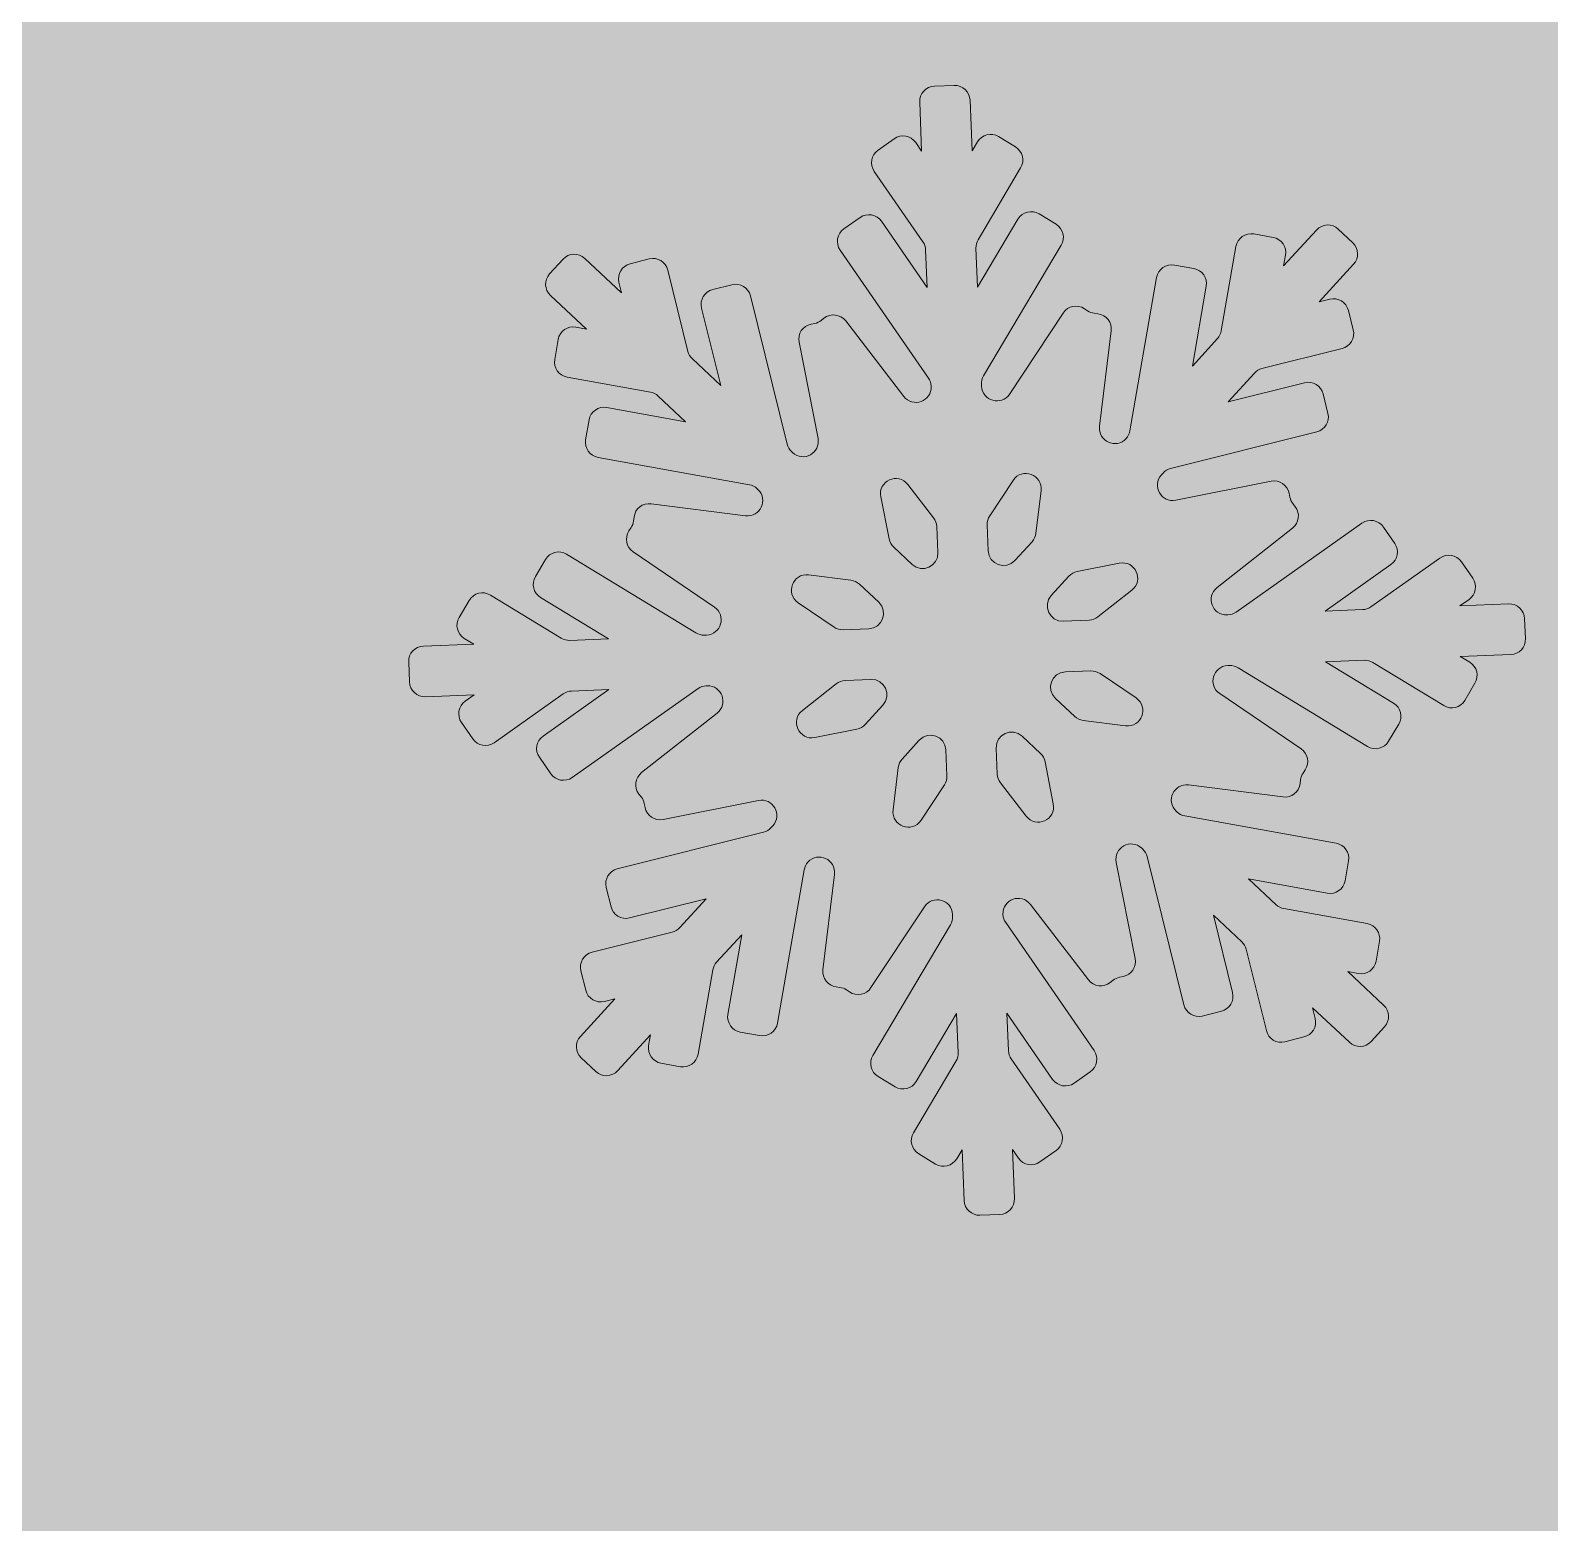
# Model space of a CAD drawing. Header units: millimetres. Extents: x 33 to 181, y -115 to -16.
# Drawn here: x 156.38 to 171.92, y -56.88 to -41.62 of the extents above; entities that cross this region are included whole.
import ezdxf

# ---------------------------------------------------------------- set-up
doc = ezdxf.new("R2010")
doc.units = ezdxf.units.MM
doc.header["$MEASUREMENT"] = 0
doc.layers.add('engraving', color=7, linetype='Continuous')
doc.layers.add('Layer 1', color=7, linetype='Continuous')

msp = doc.modelspace()

# ---------------------------------------------------------------- hatches: boundary and pattern name
at = {"layer": 'Layer 1'}
h = msp.add_hatch(color=2, dxfattribs=at)
h.dxf.hatch_style = 2
edge = h.paths.add_edge_path()
edge.add_spline(control_points=[(156.236, -29.463), (155.428, -28.206), (154.068, -27.335), (152.5, -27.216), (154.005, -26.101), (154.984, -24.317), (154.984, -22.3), (154.984, -18.92), (152.244, -16.179), (148.864, -16.179), (145.483, -16.179), (142.743, -18.92), (142.743, -22.3), (142.743, -24.317), (143.723, -26.101), (145.228, -27.216), (143.62, -27.338), (142.229, -28.246), (141.428, -29.553), (141.428, -29.553), (140.987, -29.553), (140.987, -29.553), (140.987, -29.553), (140.948, -29.463), (140.948, -29.463), (140.948, -29.463), (117.575, -29.463), (117.575, -29.463), (117.575, -29.463), (117.575, -114.611), (117.575, -114.611), (117.575, -114.611), (140.477, -114.611), (140.477, -114.611), (140.477, -114.611), (140.477, -83.841), (140.477, -83.841), (140.477, -83.841), (157.272, -114.611), (157.272, -114.611), (157.272, -114.611), (180.761, -114.611), (180.761, -114.611), (180.761, -114.611), (180.761, -29.463), (180.761, -29.463), (180.761, -29.463), (156.236, -29.463), (156.236, -29.463)], knot_values=[0, 0, 0, 0, 1, 1, 1, 2, 2, 2, 3, 3, 3, 4, 4, 4, 5, 5, 5, 6, 6, 6, 7, 7, 7, 8, 8, 8, 9, 9, 9, 10, 10, 10, 11, 11, 11, 12, 12, 12, 13, 13, 13, 14, 14, 14, 15, 15, 15, 16, 16, 16, 16], degree=3, periodic=1)
edge = h.paths.add_edge_path()
edge.add_spline(control_points=[(145.056, -22.3), (145.056, -20.201), (146.764, -18.493), (148.864, -18.493), (150.963, -18.493), (152.671, -20.201), (152.671, -22.3), (152.671, -24.4), (150.963, -26.108), (148.864, -26.108), (146.764, -26.108), (145.056, -24.4), (145.056, -22.3)], knot_values=[0, 0, 0, 0, 1, 1, 1, 2, 2, 2, 3, 3, 3, 4, 4, 4, 4], degree=3, periodic=1)
h.paths.add_polyline_path([(142.919, -33.921), (155.746, -33.921), (155.746, -62.935)])

# ---------------------------------------------------------------- linework, layer by layer
at = {"layer": 'engraving', "lineweight": 0}
for points, knots in [([(171.662, -47.635), (171.658, -47.548), (171.586, -47.481), (171.499, -47.484), (171.499, -47.484), (171, -47.504), (171, -47.504), (171, -47.504), (171.093, -47.438), (171.093, -47.438), (171.163, -47.389), (171.18, -47.292), (171.131, -47.221), (171.131, -47.221), (171.015, -47.053), (171.015, -47.053), (170.965, -46.981), (170.867, -46.964), (170.796, -47.014), (170.796, -47.014), (170.088, -47.514), (170.088, -47.514), (170.064, -47.531), (170.034, -47.541), (170.004, -47.542), (170.004, -47.542), (169.622, -47.557), (169.622, -47.557), (169.622, -47.557), (170.295, -47.082), (170.295, -47.082), (170.365, -47.032), (170.383, -46.935), (170.334, -46.864), (170.334, -46.864), (170.217, -46.697), (170.217, -46.697), (170.168, -46.625), (170.069, -46.607), (169.998, -46.658), (169.998, -46.658), (168.711, -47.567), (168.711, -47.567), (168.686, -47.584), (168.657, -47.594), (168.626, -47.596), (168.626, -47.596), (168.619, -47.596), (168.619, -47.596), (168.467, -47.602), (168.396, -47.41), (168.516, -47.316), (168.516, -47.316), (169.288, -46.708), (169.288, -46.708), (169.355, -46.655), (169.368, -46.557), (169.315, -46.489), (169.315, -46.489), (169.29, -46.457), (169.29, -46.457), (169.276, -46.438), (169.266, -46.415), (169.261, -46.392), (169.261, -46.392), (169.253, -46.352), (169.253, -46.352), (169.236, -46.267), (169.154, -46.212), (169.069, -46.229), (169.069, -46.229), (168.094, -46.423), (168.094, -46.423), (167.945, -46.453), (167.845, -46.275), (167.947, -46.163), (167.947, -46.163), (167.963, -46.146), (167.963, -46.146), (167.984, -46.123), (168.011, -46.107), (168.041, -46.099), (168.041, -46.099), (169.536, -45.724), (169.536, -45.724), (169.62, -45.703), (169.671, -45.618), (169.65, -45.535), (169.65, -45.535), (169.601, -45.336), (169.601, -45.336), (169.58, -45.251), (169.495, -45.2), (169.411, -45.221), (169.411, -45.221), (168.628, -45.418), (168.628, -45.418), (168.628, -45.418), (168.898, -45.122), (168.898, -45.122), (168.918, -45.099), (168.945, -45.083), (168.975, -45.076), (168.975, -45.076), (169.795, -44.87), (169.795, -44.87), (169.878, -44.849), (169.929, -44.764), (169.909, -44.68), (169.909, -44.68), (169.859, -44.481), (169.859, -44.481), (169.838, -44.397), (169.753, -44.346), (169.669, -44.367), (169.669, -44.367), (169.562, -44.394), (169.562, -44.394), (169.562, -44.394), (169.913, -44.009), (169.913, -44.009), (169.971, -43.946), (169.967, -43.848), (169.904, -43.789), (169.904, -43.789), (169.756, -43.65), (169.756, -43.65), (169.692, -43.59), (169.592, -43.594), (169.533, -43.659), (169.533, -43.659), (169.197, -44.026), (169.197, -44.026), (169.197, -44.026), (169.217, -43.916), (169.217, -43.916), (169.231, -43.832), (169.175, -43.751), (169.09, -43.735), (169.09, -43.735), (168.892, -43.699), (168.892, -43.699), (168.806, -43.684), (168.724, -43.741), (168.709, -43.827), (168.709, -43.827), (168.559, -44.689), (168.559, -44.689), (168.554, -44.719), (168.54, -44.746), (168.52, -44.768), (168.52, -44.768), (168.263, -45.05), (168.263, -45.05), (168.263, -45.05), (168.405, -44.234), (168.405, -44.234), (168.42, -44.15), (168.363, -44.069), (168.279, -44.053), (168.279, -44.053), (168.08, -44.017), (168.08, -44.017), (167.995, -44.002), (167.913, -44.059), (167.898, -44.145), (167.898, -44.145), (167.625, -45.713), (167.625, -45.713), (167.62, -45.742), (167.606, -45.77), (167.586, -45.792), (167.586, -45.792), (167.586, -45.792), (167.586, -45.792), (167.483, -45.905), (167.296, -45.819), (167.315, -45.667), (167.315, -45.667), (167.433, -44.69), (167.433, -44.69), (167.444, -44.605), (167.383, -44.527), (167.297, -44.516), (167.297, -44.516), (167.26, -44.511), (167.26, -44.511), (167.236, -44.508), (167.212, -44.499), (167.192, -44.485), (167.192, -44.485), (167.161, -44.464), (167.161, -44.464), (167.088, -44.415), (166.99, -44.435), (166.942, -44.508), (166.942, -44.508), (166.395, -45.336), (166.395, -45.336), (166.311, -45.463), (166.113, -45.408), (166.107, -45.256), (166.107, -45.256), (166.106, -45.238), (166.106, -45.238), (166.105, -45.208), (166.113, -45.178), (166.128, -45.152), (166.128, -45.152), (166.922, -43.814), (166.922, -43.814), (166.966, -43.74), (166.942, -43.645), (166.869, -43.6), (166.869, -43.6), (166.696, -43.494), (166.696, -43.494), (166.621, -43.449), (166.524, -43.473), (166.479, -43.548), (166.479, -43.548), (166.066, -44.245), (166.066, -44.245), (166.066, -44.245), (166.05, -43.844), (166.05, -43.844), (166.049, -43.814), (166.056, -43.784), (166.072, -43.758), (166.072, -43.758), (166.507, -43.023), (166.507, -43.023), (166.551, -42.95), (166.528, -42.854), (166.454, -42.809), (166.454, -42.809), (166.281, -42.704), (166.281, -42.704), (166.206, -42.659), (166.109, -42.683), (166.065, -42.758), (166.065, -42.758), (166.01, -42.85), (166.01, -42.85), (166.01, -42.85), (165.989, -42.33), (165.989, -42.33), (165.985, -42.244), (165.912, -42.177), (165.826, -42.18), (165.826, -42.18), (165.625, -42.188), (165.625, -42.188), (165.538, -42.191), (165.471, -42.264), (165.474, -42.351), (165.474, -42.351), (165.494, -42.853), (165.494, -42.853), (165.494, -42.853), (165.433, -42.764), (165.433, -42.764), (165.384, -42.692), (165.285, -42.675), (165.214, -42.725), (165.214, -42.725), (165.049, -42.842), (165.049, -42.842), (164.979, -42.891), (164.961, -42.988), (165.01, -43.059), (165.01, -43.059), (165.508, -43.779), (165.508, -43.779), (165.524, -43.803), (165.534, -43.832), (165.535, -43.862), (165.535, -43.862), (165.551, -44.247), (165.551, -44.247), (165.551, -44.247), (165.083, -43.57), (165.083, -43.57), (165.034, -43.498), (164.935, -43.481), (164.864, -43.531), (164.864, -43.531), (164.699, -43.648), (164.699, -43.648), (164.628, -43.697), (164.611, -43.794), (164.66, -43.865), (164.66, -43.865), (165.564, -45.173), (165.564, -45.173), (165.581, -45.198), (165.591, -45.226), (165.592, -45.256), (165.592, -45.256), (165.592, -45.259), (165.592, -45.259), (165.598, -45.411), (165.404, -45.482), (165.311, -45.361), (165.311, -45.361), (164.717, -44.589), (164.717, -44.589), (164.663, -44.519), (164.564, -44.507), (164.495, -44.561), (164.495, -44.561), (164.466, -44.584), (164.466, -44.584), (164.447, -44.599), (164.424, -44.61), (164.4, -44.615), (164.4, -44.615), (164.363, -44.622), (164.363, -44.622), (164.278, -44.639), (164.223, -44.721), (164.24, -44.806), (164.24, -44.806), (164.434, -45.79), (164.434, -45.79), (164.463, -45.939), (164.284, -46.039), (164.173, -45.935), (164.173, -45.935), (164.163, -45.926), (164.163, -45.926), (164.141, -45.905), (164.125, -45.879), (164.118, -45.849), (164.118, -45.849), (163.743, -44.333), (163.743, -44.333), (163.722, -44.248), (163.637, -44.197), (163.552, -44.218), (163.552, -44.218), (163.357, -44.267), (163.357, -44.267), (163.273, -44.288), (163.222, -44.373), (163.243, -44.457), (163.243, -44.457), (163.439, -45.249), (163.439, -45.249), (163.439, -45.249), (163.149, -44.978), (163.149, -44.978), (163.127, -44.957), (163.111, -44.93), (163.104, -44.901), (163.104, -44.901), (162.898, -44.069), (162.898, -44.069), (162.877, -43.985), (162.792, -43.933), (162.708, -43.955), (162.708, -43.955), (162.513, -44.004), (162.513, -44.004), (162.429, -44.025), (162.378, -44.109), (162.398, -44.193), (162.398, -44.193), (162.425, -44.301), (162.425, -44.301), (162.425, -44.301), (162.048, -43.949), (162.048, -43.949), (161.985, -43.889), (161.884, -43.893), (161.826, -43.958), (161.826, -43.958), (161.689, -44.108), (161.689, -44.108), (161.631, -44.171), (161.635, -44.269), (161.697, -44.328), (161.697, -44.328), (162.066, -44.672), (162.066, -44.672), (162.066, -44.672), (161.958, -44.653), (161.958, -44.653), (161.873, -44.637), (161.791, -44.694), (161.776, -44.78), (161.776, -44.78), (161.741, -44.982), (161.741, -44.982), (161.726, -45.067), (161.782, -45.148), (161.867, -45.163), (161.867, -45.163), (162.719, -45.317), (162.719, -45.317), (162.748, -45.322), (162.776, -45.336), (162.798, -45.357), (162.798, -45.357), (163.08, -45.62), (163.08, -45.62), (163.08, -45.62), (162.275, -45.475), (162.275, -45.475), (162.189, -45.459), (162.107, -45.516), (162.092, -45.602), (162.092, -45.602), (162.057, -45.804), (162.057, -45.804), (162.042, -45.889), (162.099, -45.97), (162.184, -45.985), (162.184, -45.985), (163.733, -46.265), (163.733, -46.265), (163.763, -46.27), (163.79, -46.284), (163.812, -46.305), (163.812, -46.305), (163.819, -46.312), (163.819, -46.312), (163.931, -46.416), (163.843, -46.601), (163.693, -46.582), (163.693, -46.582), (162.727, -46.459), (162.727, -46.459), (162.641, -46.448), (162.562, -46.509), (162.552, -46.596), (162.552, -46.596), (162.547, -46.635), (162.547, -46.635), (162.544, -46.659), (162.536, -46.682), (162.522, -46.703), (162.522, -46.703), (162.5, -46.736), (162.5, -46.736), (162.453, -46.808), (162.472, -46.904), (162.543, -46.952), (162.543, -46.952), (163.374, -47.516), (163.374, -47.516), (163.5, -47.601), (163.444, -47.797), (163.293, -47.802), (163.293, -47.802), (163.273, -47.803), (163.273, -47.803), (163.242, -47.804), (163.212, -47.796), (163.185, -47.78), (163.185, -47.78), (161.863, -46.975), (161.863, -46.975), (161.789, -46.93), (161.691, -46.954), (161.647, -47.029), (161.647, -47.029), (161.543, -47.204), (161.543, -47.204), (161.499, -47.278), (161.523, -47.373), (161.596, -47.418), (161.596, -47.418), (162.291, -47.841), (162.291, -47.841), (162.291, -47.841), (161.895, -47.857), (161.895, -47.857), (161.864, -47.858), (161.834, -47.85), (161.808, -47.834), (161.808, -47.834), (161.083, -47.393), (161.083, -47.393), (161.009, -47.347), (160.912, -47.371), (160.867, -47.447), (160.867, -47.447), (160.763, -47.622), (160.763, -47.622), (160.719, -47.695), (160.743, -47.791), (160.816, -47.836), (160.816, -47.836), (160.913, -47.895), (160.913, -47.895), (160.913, -47.895), (160.398, -47.915), (160.398, -47.915), (160.311, -47.918), (160.244, -47.991), (160.247, -48.078), (160.247, -48.078), (160.256, -48.282), (160.256, -48.282), (160.259, -48.369), (160.332, -48.436), (160.418, -48.433), (160.418, -48.433), (160.918, -48.413), (160.918, -48.413), (160.918, -48.413), (160.825, -48.479), (160.825, -48.479), (160.755, -48.528), (160.738, -48.625), (160.787, -48.696), (160.787, -48.696), (160.903, -48.864), (160.903, -48.864), (160.952, -48.936), (161.051, -48.953), (161.122, -48.903), (161.122, -48.903), (161.829, -48.403), (161.829, -48.403), (161.854, -48.386), (161.883, -48.376), (161.914, -48.375), (161.914, -48.375), (162.295, -48.36), (162.295, -48.36), (162.295, -48.36), (161.622, -48.835), (161.622, -48.835), (161.552, -48.885), (161.535, -48.982), (161.584, -49.052), (161.584, -49.052), (161.7, -49.22), (161.7, -49.22), (161.75, -49.292), (161.848, -49.31), (161.919, -49.259), (161.919, -49.259), (163.207, -48.35), (163.207, -48.35), (163.232, -48.332), (163.261, -48.323), (163.291, -48.321), (163.291, -48.321), (163.299, -48.321), (163.299, -48.321), (163.451, -48.315), (163.521, -48.507), (163.402, -48.601), (163.402, -48.601), (162.63, -49.209), (162.63, -49.209), (162.562, -49.262), (162.55, -49.36), (162.602, -49.428), (162.602, -49.428), (162.627, -49.46), (162.627, -49.46), (162.642, -49.479), (162.652, -49.502), (162.657, -49.525), (162.657, -49.525), (162.665, -49.565), (162.665, -49.565), (162.681, -49.65), (162.764, -49.705), (162.849, -49.688), (162.849, -49.688), (163.824, -49.494), (163.824, -49.494), (163.973, -49.464), (164.073, -49.642), (163.971, -49.753), (163.971, -49.753), (163.954, -49.771), (163.954, -49.771), (163.934, -49.794), (163.907, -49.81), (163.877, -49.818), (163.877, -49.818), (162.381, -50.193), (162.381, -50.193), (162.298, -50.214), (162.247, -50.299), (162.267, -50.383), (162.267, -50.383), (162.317, -50.581), (162.317, -50.581), (162.337, -50.666), (162.423, -50.717), (162.507, -50.696), (162.507, -50.696), (163.29, -50.499), (163.29, -50.499), (163.29, -50.499), (163.02, -50.795), (163.02, -50.795), (162.999, -50.818), (162.972, -50.834), (162.942, -50.841), (162.942, -50.841), (162.123, -51.047), (162.123, -51.047), (162.039, -51.068), (161.988, -51.153), (162.009, -51.237), (162.009, -51.237), (162.058, -51.435), (162.058, -51.435), (162.079, -51.52), (162.164, -51.571), (162.249, -51.55), (162.249, -51.55), (162.356, -51.523), (162.356, -51.523), (162.356, -51.523), (162.004, -51.908), (162.004, -51.908), (161.946, -51.971), (161.95, -52.069), (162.013, -52.128), (162.013, -52.128), (162.162, -52.267), (162.162, -52.267), (162.225, -52.327), (162.326, -52.323), (162.385, -52.258), (162.385, -52.258), (162.72, -51.89), (162.72, -51.89), (162.72, -51.89), (162.701, -52.001), (162.701, -52.001), (162.686, -52.085), (162.743, -52.166), (162.828, -52.182), (162.828, -52.182), (163.026, -52.218), (163.026, -52.218), (163.112, -52.233), (163.193, -52.176), (163.208, -52.09), (163.208, -52.09), (163.359, -51.227), (163.359, -51.227), (163.364, -51.198), (163.377, -51.171), (163.397, -51.149), (163.397, -51.149), (163.654, -50.867), (163.654, -50.867), (163.654, -50.867), (163.512, -51.682), (163.512, -51.682), (163.498, -51.767), (163.554, -51.848), (163.639, -51.864), (163.639, -51.864), (163.837, -51.9), (163.837, -51.9), (163.923, -51.915), (164.005, -51.858), (164.02, -51.772), (164.02, -51.772), (164.293, -50.204), (164.293, -50.204), (164.298, -50.174), (164.311, -50.147), (164.331, -50.125), (164.331, -50.125), (164.331, -50.125), (164.331, -50.125), (164.434, -50.012), (164.621, -50.098), (164.603, -50.25), (164.603, -50.25), (164.484, -51.227), (164.484, -51.227), (164.474, -51.312), (164.534, -51.39), (164.62, -51.401), (164.62, -51.401), (164.658, -51.406), (164.658, -51.406), (164.682, -51.409), (164.705, -51.418), (164.726, -51.432), (164.726, -51.432), (164.757, -51.453), (164.757, -51.453), (164.829, -51.502), (164.928, -51.482), (164.976, -51.409), (164.976, -51.409), (165.523, -50.581), (165.523, -50.581), (165.607, -50.454), (165.804, -50.509), (165.81, -50.661), (165.81, -50.661), (165.811, -50.679), (165.811, -50.679), (165.812, -50.709), (165.805, -50.739), (165.789, -50.765), (165.789, -50.765), (164.996, -52.103), (164.996, -52.103), (164.952, -52.177), (164.975, -52.273), (165.049, -52.317), (165.049, -52.317), (165.222, -52.423), (165.222, -52.423), (165.296, -52.468), (165.394, -52.444), (165.438, -52.369), (165.438, -52.369), (165.851, -51.672), (165.851, -51.672), (165.851, -51.672), (165.868, -52.073), (165.868, -52.073), (165.869, -52.103), (165.861, -52.133), (165.846, -52.159), (165.846, -52.159), (165.41, -52.894), (165.41, -52.894), (165.366, -52.968), (165.39, -53.063), (165.464, -53.108), (165.464, -53.108), (165.637, -53.213), (165.637, -53.213), (165.711, -53.258), (165.808, -53.234), (165.853, -53.159), (165.853, -53.159), (165.908, -53.067), (165.908, -53.067), (165.908, -53.067), (165.929, -53.587), (165.929, -53.587), (165.932, -53.673), (166.005, -53.74), (166.091, -53.737), (166.091, -53.737), (166.293, -53.729), (166.293, -53.729), (166.379, -53.726), (166.447, -53.653), (166.443, -53.566), (166.443, -53.566), (166.423, -53.064), (166.423, -53.064), (166.423, -53.064), (166.484, -53.153), (166.484, -53.153), (166.534, -53.225), (166.632, -53.242), (166.704, -53.192), (166.704, -53.192), (166.869, -53.075), (166.869, -53.075), (166.939, -53.026), (166.956, -52.929), (166.907, -52.858), (166.907, -52.858), (166.41, -52.138), (166.41, -52.138), (166.393, -52.114), (166.383, -52.085), (166.382, -52.055), (166.382, -52.055), (166.367, -51.67), (166.367, -51.67), (166.367, -51.67), (166.834, -52.347), (166.834, -52.347), (166.884, -52.419), (166.983, -52.436), (167.054, -52.386), (167.054, -52.386), (167.219, -52.269), (167.219, -52.269), (167.289, -52.219), (167.306, -52.123), (167.258, -52.052), (167.258, -52.052), (166.354, -50.744), (166.354, -50.744), (166.337, -50.719), (166.327, -50.691), (166.326, -50.661), (166.326, -50.661), (166.326, -50.659), (166.326, -50.659), (166.32, -50.506), (166.513, -50.435), (166.607, -50.557), (166.607, -50.557), (167.201, -51.329), (167.201, -51.329), (167.254, -51.398), (167.354, -51.41), (167.422, -51.356), (167.422, -51.356), (167.452, -51.333), (167.452, -51.333), (167.471, -51.318), (167.494, -51.307), (167.518, -51.302), (167.518, -51.302), (167.555, -51.295), (167.555, -51.295), (167.64, -51.278), (167.695, -51.196), (167.678, -51.111), (167.678, -51.111), (167.484, -50.127), (167.484, -50.127), (167.455, -49.977), (167.634, -49.878), (167.745, -49.982), (167.745, -49.982), (167.755, -49.991), (167.755, -49.991), (167.777, -50.012), (167.792, -50.038), (167.8, -50.068), (167.8, -50.068), (168.175, -51.584), (168.175, -51.584), (168.196, -51.669), (168.281, -51.72), (168.365, -51.699), (168.365, -51.699), (168.56, -51.65), (168.56, -51.65), (168.644, -51.629), (168.695, -51.544), (168.674, -51.46), (168.674, -51.46), (168.478, -50.668), (168.478, -50.668), (168.478, -50.668), (168.769, -50.939), (168.769, -50.939), (168.791, -50.96), (168.806, -50.987), (168.814, -51.016), (168.814, -51.016), (169.02, -51.848), (169.02, -51.848), (169.04, -51.932), (169.126, -51.984), (169.21, -51.963), (169.21, -51.963), (169.405, -51.913), (169.405, -51.913), (169.489, -51.892), (169.54, -51.808), (169.519, -51.724), (169.519, -51.724), (169.493, -51.616), (169.493, -51.616), (169.493, -51.616), (169.869, -51.968), (169.869, -51.968), (169.933, -52.028), (170.033, -52.024), (170.092, -51.959), (170.092, -51.959), (170.229, -51.809), (170.229, -51.809), (170.287, -51.746), (170.283, -51.648), (170.22, -51.589), (170.22, -51.589), (169.852, -51.245), (169.852, -51.245), (169.852, -51.245), (169.959, -51.264), (169.959, -51.264), (170.045, -51.28), (170.127, -51.223), (170.142, -51.137), (170.142, -51.137), (170.177, -50.935), (170.177, -50.935), (170.192, -50.85), (170.135, -50.769), (170.05, -50.754), (170.05, -50.754), (169.199, -50.6), (169.199, -50.6), (169.169, -50.595), (169.142, -50.581), (169.12, -50.56), (169.12, -50.56), (168.838, -50.297), (168.838, -50.297), (168.838, -50.297), (169.643, -50.442), (169.643, -50.442), (169.729, -50.458), (169.811, -50.401), (169.825, -50.315), (169.825, -50.315), (169.861, -50.113), (169.861, -50.113), (169.875, -50.028), (169.819, -49.947), (169.734, -49.932), (169.734, -49.932), (168.185, -49.652), (168.185, -49.652), (168.155, -49.647), (168.128, -49.633), (168.106, -49.612), (168.106, -49.612), (168.098, -49.605), (168.098, -49.605), (167.987, -49.501), (168.074, -49.316), (168.225, -49.335), (168.225, -49.335), (169.19, -49.458), (169.19, -49.458), (169.276, -49.469), (169.355, -49.408), (169.366, -49.321), (169.366, -49.321), (169.371, -49.282), (169.371, -49.282), (169.374, -49.258), (169.382, -49.235), (169.395, -49.214), (169.395, -49.214), (169.417, -49.181), (169.417, -49.181), (169.465, -49.109), (169.446, -49.013), (169.375, -48.965), (169.375, -48.965), (168.543, -48.401), (168.543, -48.401), (168.418, -48.316), (168.474, -48.12), (168.625, -48.115), (168.625, -48.115), (168.644, -48.114), (168.644, -48.114), (168.675, -48.113), (168.706, -48.121), (168.732, -48.137), (168.732, -48.137), (170.054, -48.942), (170.054, -48.942), (170.129, -48.987), (170.226, -48.963), (170.271, -48.888), (170.271, -48.888), (170.374, -48.713), (170.374, -48.713), (170.418, -48.639), (170.395, -48.544), (170.321, -48.499), (170.321, -48.499), (169.626, -48.076), (169.626, -48.076), (169.626, -48.076), (170.022, -48.06), (170.022, -48.06), (170.053, -48.059), (170.084, -48.067), (170.11, -48.083), (170.11, -48.083), (170.834, -48.524), (170.834, -48.524), (170.909, -48.57), (171.006, -48.545), (171.051, -48.47), (171.051, -48.47), (171.154, -48.295), (171.154, -48.295), (171.198, -48.221), (171.174, -48.126), (171.101, -48.081), (171.101, -48.081), (171.004, -48.022), (171.004, -48.022), (171.004, -48.022), (171.52, -48.002), (171.52, -48.002), (171.606, -47.999), (171.674, -47.926), (171.67, -47.839), (171.67, -47.839), (171.662, -47.635), (171.662, -47.635)], [0, 0, 0, 0, 1, 1, 1, 2, 2, 2, 3, 3, 3, 4, 4, 4, 5, 5, 5, 6, 6, 6, 7, 7, 7, 8, 8, 8, 9, 9, 9, 10, 10, 10, 11, 11, 11, 12, 12, 12, 13, 13, 13, 14, 14, 14, 15, 15, 15, 16, 16, 16, 17, 17, 17, 18, 18, 18, 19, 19, 19, 20, 20, 20, 21, 21, 21, 22, 22, 22, 23, 23, 23, 24, 24, 24, 25, 25, 25, 26, 26, 26, 27, 27, 27, 28, 28, 28, 29, 29, 29, 30, 30, 30, 31, 31, 31, 32, 32, 32, 33, 33, 33, 34, 34, 34, 35, 35, 35, 36, 36, 36, 37, 37, 37, 38, 38, 38, 39, 39, 39, 40, 40, 40, 41, 41, 41, 42, 42, 42, 43, 43, 43, 44, 44, 44, 45, 45, 45, 46, 46, 46, 47, 47, 47, 48, 48, 48, 49, 49, 49, 50, 50, 50, 51, 51, 51, 52, 52, 52, 53, 53, 53, 54, 54, 54, 55, 55, 55, 56, 56, 56, 57, 57, 57, 58, 58, 58, 59, 59, 59, 60, 60, 60, 61, 61, 61, 62, 62, 62, 63, 63, 63, 64, 64, 64, 65, 65, 65, 66, 66, 66, 67, 67, 67, 68, 68, 68, 69, 69, 69, 70, 70, 70, 71, 71, 71, 72, 72, 72, 73, 73, 73, 74, 74, 74, 75, 75, 75, 76, 76, 76, 77, 77, 77, 78, 78, 78, 79, 79, 79, 80, 80, 80, 81, 81, 81, 82, 82, 82, 83, 83, 83, 84, 84, 84, 85, 85, 85, 86, 86, 86, 87, 87, 87, 88, 88, 88, 89, 89, 89, 90, 90, 90, 91, 91, 91, 92, 92, 92, 93, 93, 93, 94, 94, 94, 95, 95, 95, 96, 96, 96, 97, 97, 97, 98, 98, 98, 99, 99, 99, 100, 100, 100, 101, 101, 101, 102, 102, 102, 103, 103, 103, 104, 104, 104, 105, 105, 105, 106, 106, 106, 107, 107, 107, 108, 108, 108, 109, 109, 109, 110, 110, 110, 111, 111, 111, 112, 112, 112, 113, 113, 113, 114, 114, 114, 115, 115, 115, 116, 116, 116, 117, 117, 117, 118, 118, 118, 119, 119, 119, 120, 120, 120, 121, 121, 121, 122, 122, 122, 123, 123, 123, 124, 124, 124, 125, 125, 125, 126, 126, 126, 127, 127, 127, 128, 128, 128, 129, 129, 129, 130, 130, 130, 131, 131, 131, 132, 132, 132, 133, 133, 133, 134, 134, 134, 135, 135, 135, 136, 136, 136, 137, 137, 137, 138, 138, 138, 139, 139, 139, 140, 140, 140, 141, 141, 141, 142, 142, 142, 143, 143, 143, 144, 144, 144, 145, 145, 145, 146, 146, 146, 147, 147, 147, 148, 148, 148, 149, 149, 149, 150, 150, 150, 151, 151, 151, 152, 152, 152, 153, 153, 153, 154, 154, 154, 155, 155, 155, 156, 156, 156, 157, 157, 157, 158, 158, 158, 159, 159, 159, 160, 160, 160, 161, 161, 161, 162, 162, 162, 163, 163, 163, 164, 164, 164, 165, 165, 165, 166, 166, 166, 167, 167, 167, 168, 168, 168, 169, 169, 169, 170, 170, 170, 171, 171, 171, 172, 172, 172, 173, 173, 173, 174, 174, 174, 175, 175, 175, 176, 176, 176, 177, 177, 177, 178, 178, 178, 179, 179, 179, 180, 180, 180, 181, 181, 181, 182, 182, 182, 183, 183, 183, 184, 184, 184, 185, 185, 185, 186, 186, 186, 187, 187, 187, 188, 188, 188, 189, 189, 189, 190, 190, 190, 191, 191, 191, 192, 192, 192, 193, 193, 193, 194, 194, 194, 195, 195, 195, 196, 196, 196, 197, 197, 197, 198, 198, 198, 199, 199, 199, 200, 200, 200, 201, 201, 201, 202, 202, 202, 203, 203, 203, 204, 204, 204, 205, 205, 205, 206, 206, 206, 207, 207, 207, 208, 208, 208, 209, 209, 209, 210, 210, 210, 211, 211, 211, 212, 212, 212, 213, 213, 213, 214, 214, 214, 215, 215, 215, 216, 216, 216, 217, 217, 217, 218, 218, 218, 219, 219, 219, 220, 220, 220, 221, 221, 221, 222, 222, 222, 223, 223, 223, 224, 224, 224, 225, 225, 225, 226, 226, 226, 227, 227, 227, 228, 228, 228, 229, 229, 229, 230, 230, 230, 231, 231, 231, 232, 232, 232, 233, 233, 233, 234, 234, 234, 235, 235, 235, 236, 236, 236, 237, 237, 237, 238, 238, 238, 239, 239, 239, 240, 240, 240, 241, 241, 241, 242, 242, 242, 243, 243, 243, 244, 244, 244, 245, 245, 245, 246, 246, 246, 247, 247, 247, 248, 248, 248, 249, 249, 249, 250, 250, 250, 251, 251, 251, 252, 252, 252, 253, 253, 253, 254, 254, 254, 255, 255, 255, 256, 256, 256, 257, 257, 257, 258, 258, 258, 259, 259, 259, 260, 260, 260, 261, 261, 261, 262, 262, 262, 263, 263, 263, 264, 264, 264, 265, 265, 265, 266, 266, 266, 267, 267, 267, 268, 268, 268, 269, 269, 269, 270, 270, 270, 271, 271, 271, 272, 272, 272, 273, 273, 273, 274, 274, 274, 275, 275, 275, 276, 276, 276, 277, 277, 277, 278, 278, 278, 279, 279, 279, 280, 280, 280, 281, 281, 281, 282, 282, 282, 283, 283, 283, 284, 284, 284, 285, 285, 285, 286, 286, 286, 287, 287, 287, 288, 288, 288, 289, 289, 289, 290, 290, 290, 291, 291, 291, 292, 292, 292, 293, 293, 293, 294, 294, 294, 295, 295, 295, 296, 296, 296, 297, 297, 297, 298, 298, 298, 299, 299, 299, 300, 300, 300, 301, 301, 301, 302, 302, 302, 303, 303, 303, 304, 304, 304, 305, 305, 305, 306, 306, 306, 307, 307, 307, 308, 308, 308, 309, 309, 309, 310, 310, 310, 311, 311, 311, 312, 312, 312, 313, 313, 313, 314, 314, 314, 315, 315, 315, 316, 316, 316, 317, 317, 317, 318, 318, 318, 319, 319, 319, 320, 320, 320, 321, 321, 321, 322, 322, 322, 323, 323, 323, 324, 324, 324, 325, 325, 325, 326, 326, 326, 327, 327, 327, 328, 328, 328, 329, 329, 329, 330, 330, 330, 331, 331, 331, 332, 332, 332, 333, 333, 333, 334, 334, 334, 335, 335, 335, 336, 336, 336, 336]), ([(165.354, -46.263), (165.354, -46.263), (165.617, -46.604), (165.617, -46.604), (165.637, -46.63), (165.649, -46.661), (165.65, -46.693), (165.65, -46.693), (165.661, -46.959), (165.661, -46.959), (165.666, -47.099), (165.499, -47.175), (165.397, -47.08), (165.397, -47.08), (165.208, -46.903), (165.208, -46.903), (165.184, -46.88), (165.168, -46.851), (165.161, -46.819), (165.161, -46.819), (165.076, -46.389), (165.076, -46.389), (165.044, -46.226), (165.253, -46.131), (165.354, -46.263)], [0, 0, 0, 0, 1, 1, 1, 2, 2, 2, 3, 3, 3, 4, 4, 4, 5, 5, 5, 6, 6, 6, 7, 7, 7, 8, 8, 8, 8]), ([(166.175, -46.94), (166.175, -46.94), (166.165, -46.675), (166.165, -46.675), (166.163, -46.642), (166.172, -46.61), (166.19, -46.582), (166.19, -46.582), (166.429, -46.22), (166.429, -46.22), (166.52, -46.082), (166.736, -46.161), (166.716, -46.326), (166.716, -46.326), (166.663, -46.761), (166.663, -46.761), (166.659, -46.793), (166.645, -46.823), (166.623, -46.847), (166.623, -46.847), (166.448, -47.039), (166.448, -47.039), (166.353, -47.143), (166.181, -47.08), (166.175, -46.94)], [0, 0, 0, 0, 1, 1, 1, 2, 2, 2, 3, 3, 3, 4, 4, 4, 5, 5, 5, 6, 6, 6, 7, 7, 7, 8, 8, 8, 8]), ([(166.82, -47.398), (166.82, -47.398), (167, -47.201), (167, -47.201), (167.023, -47.176), (167.053, -47.159), (167.086, -47.152), (167.086, -47.152), (167.516, -47.067), (167.516, -47.067), (167.678, -47.034), (167.774, -47.242), (167.644, -47.344), (167.644, -47.344), (167.297, -47.617), (167.297, -47.617), (167.271, -47.638), (167.239, -47.649), (167.206, -47.651), (167.206, -47.651), (166.942, -47.661), (166.942, -47.661), (166.803, -47.666), (166.726, -47.501), (166.82, -47.398)], [0, 0, 0, 0, 1, 1, 1, 2, 2, 2, 3, 3, 3, 4, 4, 4, 5, 5, 5, 6, 6, 6, 7, 7, 7, 8, 8, 8, 8]), ([(164.599, -47.721), (164.599, -47.721), (164.231, -47.472), (164.231, -47.472), (164.094, -47.379), (164.175, -47.166), (164.338, -47.186), (164.338, -47.186), (164.77, -47.241), (164.77, -47.241), (164.803, -47.245), (164.834, -47.26), (164.858, -47.282), (164.858, -47.282), (165.055, -47.467), (165.055, -47.467), (165.157, -47.562), (165.093, -47.733), (164.954, -47.738), (164.954, -47.738), (164.693, -47.748), (164.693, -47.748), (164.659, -47.749), (164.626, -47.74), (164.599, -47.721)], [0, 0, 0, 0, 1, 1, 1, 2, 2, 2, 3, 3, 3, 4, 4, 4, 5, 5, 5, 6, 6, 6, 7, 7, 7, 8, 8, 8, 8]), ([(167.319, -48.196), (167.319, -48.196), (167.687, -48.445), (167.687, -48.445), (167.823, -48.538), (167.743, -48.751), (167.579, -48.73), (167.579, -48.73), (167.147, -48.676), (167.147, -48.676), (167.115, -48.671), (167.084, -48.657), (167.06, -48.635), (167.06, -48.635), (166.863, -48.45), (166.863, -48.45), (166.761, -48.355), (166.825, -48.184), (166.964, -48.179), (166.964, -48.179), (167.225, -48.169), (167.225, -48.169), (167.258, -48.168), (167.291, -48.177), (167.319, -48.196)], [0, 0, 0, 0, 1, 1, 1, 2, 2, 2, 3, 3, 3, 4, 4, 4, 5, 5, 5, 6, 6, 6, 7, 7, 7, 8, 8, 8, 8]), ([(165.098, -48.518), (165.098, -48.518), (164.917, -48.716), (164.917, -48.716), (164.895, -48.741), (164.865, -48.758), (164.832, -48.765), (164.832, -48.765), (164.401, -48.85), (164.401, -48.85), (164.24, -48.883), (164.144, -48.675), (164.274, -48.573), (164.274, -48.573), (164.621, -48.3), (164.621, -48.3), (164.647, -48.279), (164.679, -48.268), (164.712, -48.266), (164.712, -48.266), (164.976, -48.256), (164.976, -48.256), (165.115, -48.251), (165.192, -48.416), (165.098, -48.518)], [0, 0, 0, 0, 1, 1, 1, 2, 2, 2, 3, 3, 3, 4, 4, 4, 5, 5, 5, 6, 6, 6, 7, 7, 7, 8, 8, 8, 8]), ([(165.742, -48.977), (165.742, -48.977), (165.753, -49.242), (165.753, -49.242), (165.754, -49.275), (165.745, -49.308), (165.727, -49.335), (165.727, -49.335), (165.488, -49.697), (165.488, -49.697), (165.397, -49.835), (165.182, -49.755), (165.202, -49.591), (165.202, -49.591), (165.255, -49.156), (165.255, -49.156), (165.259, -49.124), (165.273, -49.094), (165.295, -49.07), (165.295, -49.07), (165.47, -48.878), (165.47, -48.878), (165.564, -48.774), (165.737, -48.837), (165.742, -48.977)], [0, 0, 0, 0, 1, 1, 1, 2, 2, 2, 3, 3, 3, 4, 4, 4, 5, 5, 5, 6, 6, 6, 7, 7, 7, 8, 8, 8, 8]), ([(166.563, -49.654), (166.563, -49.654), (166.3, -49.313), (166.3, -49.313), (166.28, -49.287), (166.269, -49.256), (166.268, -49.224), (166.268, -49.224), (166.257, -48.958), (166.257, -48.958), (166.251, -48.818), (166.418, -48.742), (166.521, -48.837), (166.521, -48.837), (166.71, -49.014), (166.71, -49.014), (166.734, -49.037), (166.75, -49.066), (166.756, -49.098), (166.756, -49.098), (166.841, -49.528), (166.841, -49.528), (166.873, -49.691), (166.664, -49.786), (166.563, -49.654)], [0, 0, 0, 0, 1, 1, 1, 2, 2, 2, 3, 3, 3, 4, 4, 4, 5, 5, 5, 6, 6, 6, 7, 7, 7, 8, 8, 8, 8])]:
    msp.add_open_spline(points, degree=3, knots=knots, dxfattribs=at)
at = {"layer": 'Layer 1', "lineweight": 0}
msp.add_open_spline([(156.236, -29.463), (155.428, -28.206), (154.068, -27.335), (152.5, -27.216), (154.005, -26.101), (154.984, -24.317), (154.984, -22.3), (154.984, -18.92), (152.244, -16.179), (148.864, -16.179), (145.483, -16.179), (142.743, -18.92), (142.743, -22.3), (142.743, -24.317), (143.723, -26.101), (145.228, -27.216), (143.62, -27.338), (142.229, -28.246), (141.428, -29.553), (141.428, -29.553), (140.987, -29.553), (140.987, -29.553), (140.987, -29.553), (140.948, -29.463), (140.948, -29.463), (140.948, -29.463), (117.575, -29.463), (117.575, -29.463), (117.575, -29.463), (117.575, -114.611), (117.575, -114.611), (117.575, -114.611), (140.477, -114.611), (140.477, -114.611), (140.477, -114.611), (140.477, -83.841), (140.477, -83.841), (140.477, -83.841), (157.272, -114.611), (157.272, -114.611), (157.272, -114.611), (180.761, -114.611), (180.761, -114.611), (180.761, -114.611), (180.761, -29.463), (180.761, -29.463), (180.761, -29.463), (156.236, -29.463), (156.236, -29.463)], degree=3, knots=[0, 0, 0, 0, 1, 1, 1, 2, 2, 2, 3, 3, 3, 4, 4, 4, 5, 5, 5, 6, 6, 6, 7, 7, 7, 8, 8, 8, 9, 9, 9, 10, 10, 10, 11, 11, 11, 12, 12, 12, 13, 13, 13, 14, 14, 14, 15, 15, 15, 16, 16, 16, 16], dxfattribs=at)

doc.saveas('drawing.dxf')
